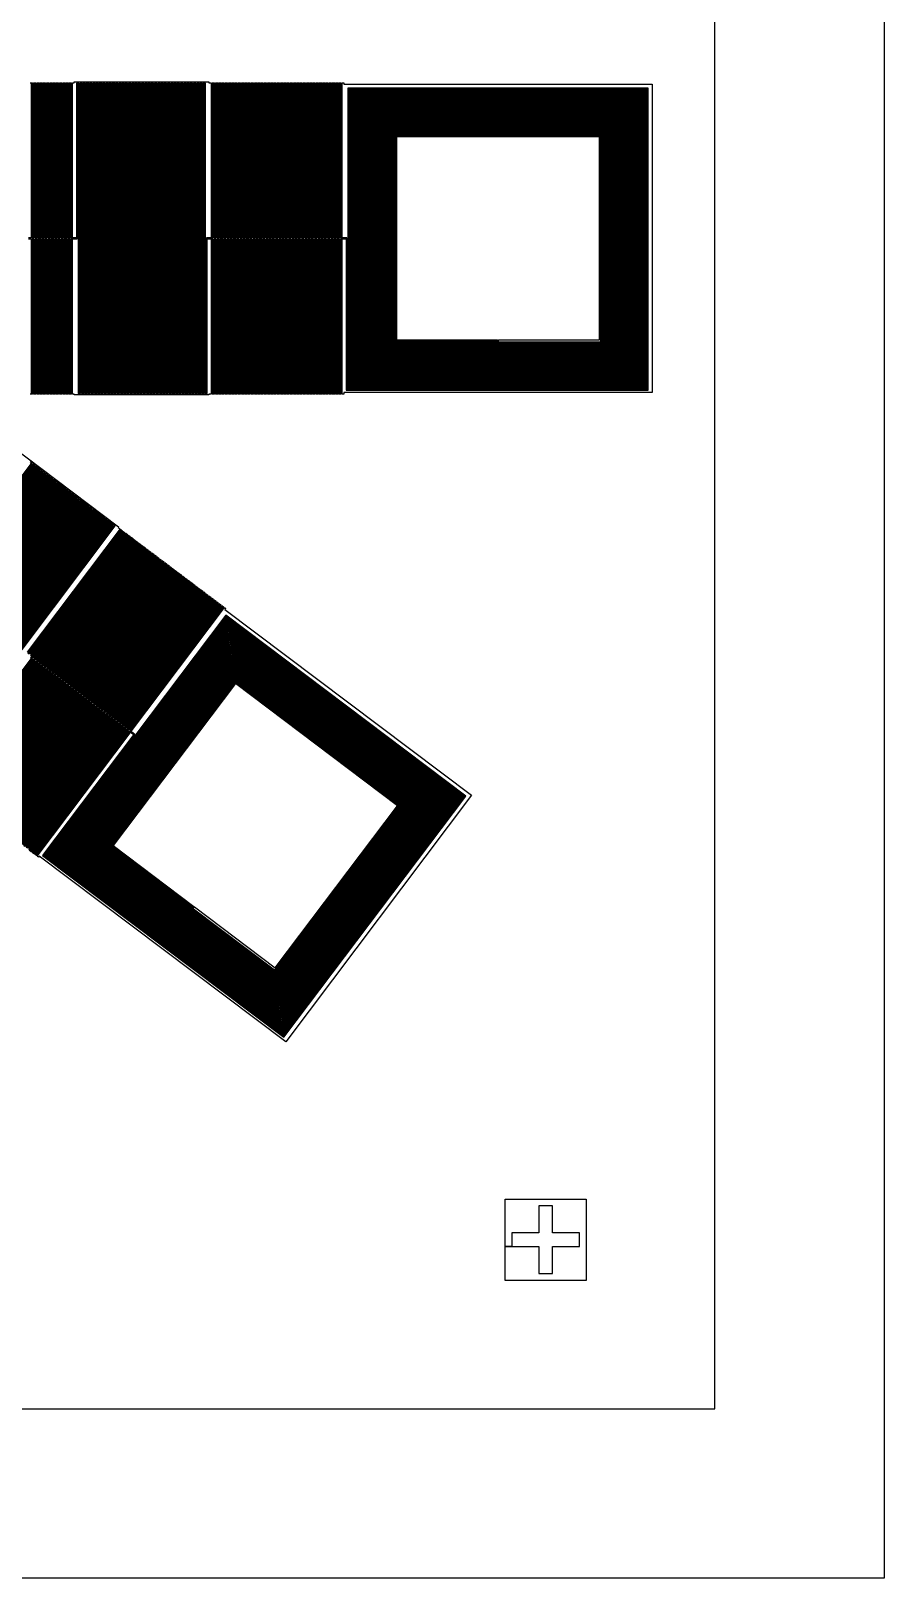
# Model space of a CAD drawing. Extents: x -2500 to 2500, y -2500 to 2500.
# Drawn here: x 1240 to 2500, y -2500 to -213 of the extents above; entities that cross this region are included whole.
import ezdxf

# ---------------------------------------------------------------- set-up
doc = ezdxf.new("R2010")
doc.units = 0
doc.layers.add('L0D0', color=1, linetype='CONTINUOUS')

msp = doc.modelspace()

# ---------------------------------------------------------------- linework, layer by layer
at = {"layer": 'L0D0'}
for points in [[(-2500, -2500), (-2500, -2250), (-2250, -2250), (2250, -2250), (2250, 2250), (-2250, 2250), (-2250, -2250), (-2500, -2250), (-2500, 2500), (2500, 2500), (2500, -2500)], [(1940, -2060), (1940, -2010), (1950, -2010), (1990, -2010), (1990, -2050), (2010, -2050), (2010, -2010), (2050, -2010), (2050, -1990), (2010, -1990), (2010, -1950), (1990, -1950), (1990, -1990), (1950, -1990), (1950, -2010), (1940, -2010), (1940, -1940), (2060, -1940), (2060, -2060)]]:
    msp.add_lwpolyline(points, close=True, dxfattribs=at)
for points in [[(1236, -520.6), (1239.6, -520.6), (1239.6, -748.8), (1240.8, -748.8), (1240.8, -520.6), (1244.4, -520.6), (1244.4, -748.8), (1245.6, -748.8), (1245.6, -520.6), (1249.2, -520.6), (1249.2, -748.8), (1250.4, -748.8), (1250.4, -520.6), (1254, -520.6), (1254, -748.8), (1255.2, -748.8), (1255.2, -520.6), (1258.8, -520.6), (1258.8, -748.8), (1260, -748.8), (1260, -520.6), (1263.6, -520.6), (1263.6, -748.8), (1264.8, -748.8), (1264.8, -520.6), (1268.4, -520.6), (1268.4, -748.8), (1269.6, -748.8), (1269.6, -520.6), (1273.2, -520.6), (1273.2, -748.8), (1274.4, -748.8), (1274.4, -520.6), (1278, -520.6), (1278, -748.8), (1279.2, -748.8), (1279.2, -520.6), (1282.8, -520.6), (1282.8, -748.8), (1284, -748.8), (1284, -520.6), (1287.6, -520.6), (1287.6, -748.8), (1288.8, -748.8), (1288.8, -520.6), (1292.4, -520.6), (1292.4, -748.8), (1293.6, -748.8), (1293.6, -520.6), (1297.2, -520.6), (1297.2, -748.8), (1298.4, -748.8), (1298.4, -520.6), (1308, -520.6), (1308, -291.8), (1309.2, -291.8), (1309.2, -749.4), (1312.8, -749.4), (1312.8, -291.8), (1314, -291.8), (1314, -749.4), (1317.6, -749.4), (1317.6, -291.8), (1318.8, -291.8), (1318.8, -749.4), (1322.4, -749.4), (1322.4, -291.8), (1323.6, -291.8), (1323.6, -749.4), (1327.2, -749.4), (1327.2, -291.8), (1328.4, -291.8), (1328.4, -749.4), (1332, -749.4), (1332, -291.8), (1333.2, -291.8), (1333.2, -749.4), (1336.8, -749.4), (1336.8, -291.8), (1338, -291.8), (1338, -749.4), (1341.6, -749.4), (1341.6, -291.8), (1342.8, -291.8), (1342.8, -749.4), (1346.4, -749.4), (1346.4, -291.8), (1347.6, -291.8), (1347.6, -749.4), (1351.2, -749.4), (1351.2, -291.8), (1352.4, -291.8), (1352.4, -749.4), (1356, -749.4), (1356, -291.8), (1357.2, -291.8), (1357.2, -749.4), (1360.8, -749.4), (1360.8, -291.8), (1362, -291.8), (1362, -749.4), (1365.6, -749.4), (1365.6, -291.8), (1366.8, -291.8), (1366.8, -749.4), (1370.4, -749.4), (1370.4, -291.8), (1371.6, -291.8), (1371.6, -749.4), (1375.2, -749.4), (1375.2, -291.8), (1376.4, -291.8), (1376.4, -749.4), (1380, -749.4), (1380, -291.8), (1381.2, -291.8), (1381.2, -749.4), (1384.8, -749.4), (1384.8, -291.8), (1386, -291.8), (1386, -749.4), (1389.6, -749.4), (1389.6, -291.8), (1390.8, -291.8), (1390.8, -749.4), (1394.4, -749.4), (1394.4, -291.8), (1395.6, -291.8), (1395.6, -749.4), (1399.2, -749.4), (1399.2, -291.8), (1400.4, -291.8), (1400.4, -749.4), (1404, -749.4), (1404, -291.8), (1405.2, -291.8), (1405.2, -749.4), (1408.8, -749.4), (1408.8, -291.8), (1410, -291.8), (1410, -749.4), (1413.6, -749.4), (1413.6, -291.8), (1414.8, -291.8), (1414.8, -749.4), (1418.4, -749.4), (1418.4, -291.8), (1419.6, -291.8), (1419.6, -749.4), (1423.2, -749.4), (1423.2, -291.8), (1424.4, -291.8), (1424.4, -749.4), (1428, -749.4), (1428, -291.8), (1429.2, -291.8), (1429.2, -749.4), (1432.8, -749.4), (1432.8, -291.8), (1434, -291.8), (1434, -749.4), (1437.6, -749.4), (1437.6, -291.8), (1438.8, -291.8), (1438.8, -749.4), (1442.4, -749.4), (1442.4, -291.8), (1443.6, -291.8), (1443.6, -749.4), (1447.2, -749.4), (1447.2, -291.8), (1448.4, -291.8), (1448.4, -749.4), (1452, -749.4), (1452, -291.8), (1453.2, -291.8), (1453.2, -749.4), (1456.8, -749.4), (1456.8, -291.8), (1458, -291.8), (1458, -749.4), (1461.6, -749.4), (1461.6, -291.8), (1462.8, -291.8), (1462.8, -749.4), (1466.4, -749.4), (1466.4, -291.8), (1467.6, -291.8), (1467.6, -749.4), (1471.2, -749.4), (1471.2, -291.8), (1472.4, -291.8), (1472.4, -749.4), (1476, -749.4), (1476, -291.8), (1477.2, -291.8), (1477.2, -749.4), (1480.8, -749.4), (1480.8, -291.8), (1482, -291.8), (1482, -749.4), (1485.6, -749.4), (1485.6, -291.8), (1486.8, -291.8), (1486.8, -749.4), (1490.4, -749.4), (1490.4, -291.8), (1491.6, -291.8), (1491.6, -749.4), (1495.2, -749.4), (1495.2, -291.8), (1496.4, -291.8), (1496.4, -749.4), (1500, -749.4), (1500, -520.6), (1508.4, -520.6), (1508.4, -748.8), (1509.6, -748.8), (1509.6, -520.6), (1513.2, -520.6), (1513.2, -748.8), (1514.4, -748.8), (1514.4, -520.6), (1518, -520.6), (1518, -748.8), (1519.2, -748.8), (1519.2, -520.6), (1522.8, -520.6), (1522.8, -748.8), (1524, -748.8), (1524, -520.6), (1527.6, -520.6), (1527.6, -748.8), (1528.8, -748.8), (1528.8, -520.6), (1532.4, -520.6), (1532.4, -748.8), (1533.6, -748.8), (1533.6, -520.6), (1537.2, -520.6), (1537.2, -748.8), (1538.4, -748.8), (1538.4, -520.6), (1542, -520.6), (1542, -748.8), (1543.2, -748.8), (1543.2, -520.6), (1546.8, -520.6), (1546.8, -748.8), (1548, -748.8), (1548, -520.6), (1551.6, -520.6), (1551.6, -748.8), (1552.8, -748.8), (1552.8, -520.6), (1556.4, -520.6), (1556.4, -748.8), (1557.6, -748.8), (1557.6, -520.6), (1561.2, -520.6), (1561.2, -748.8), (1562.4, -748.8), (1562.4, -520.6), (1566, -520.6), (1566, -748.8), (1567.2, -748.8), (1567.2, -520.6), (1570.8, -520.6), (1570.8, -748.8), (1572, -748.8), (1572, -520.6), (1575.6, -520.6), (1575.6, -748.8), (1576.8, -748.8), (1576.8, -520.6), (1580.4, -520.6), (1580.4, -748.8), (1581.6, -748.8), (1581.6, -520.6), (1585.2, -520.6), (1585.2, -748.8), (1586.4, -748.8), (1586.4, -520.6), (1590, -520.6), (1590, -748.8), (1591.2, -748.8), (1591.2, -520.6), (1594.8, -520.6), (1594.8, -748.8), (1596, -748.8), (1596, -520.6), (1599.6, -520.6), (1599.6, -748.8), (1600.8, -748.8), (1600.8, -520.6), (1604.4, -520.6), (1604.4, -748.8), (1605.6, -748.8), (1605.6, -520.6), (1609.2, -520.6), (1609.2, -748.8), (1610.4, -748.8), (1610.4, -520.6), (1614, -520.6), (1614, -748.8), (1615.2, -748.8), (1615.2, -520.6), (1618.8, -520.6), (1618.8, -748.8), (1620, -748.8), (1620, -520.6), (1623.6, -520.6), (1623.6, -748.8), (1624.8, -748.8), (1624.8, -520.6), (1628.4, -520.6), (1628.4, -748.8), (1629.6, -748.8), (1629.6, -520.6), (1633.2, -520.6), (1633.2, -748.8), (1634.4, -748.8), (1634.4, -520.6), (1638, -520.6), (1638, -748.8), (1639.2, -748.8), (1639.2, -520.6), (1642.8, -520.6), (1642.8, -748.8), (1644, -748.8), (1644, -520.6), (1647.6, -520.6), (1647.6, -748.8), (1648.8, -748.8), (1648.8, -520.6), (1652.4, -520.6), (1652.4, -748.8), (1653.6, -748.8), (1653.6, -520.6), (1657.2, -520.6), (1657.2, -748.8), (1658.4, -748.8), (1658.4, -520.6), (1662, -520.6), (1662, -748.8), (1663.2, -748.8), (1663.2, -520.6), (1666.8, -520.6), (1666.8, -748.8), (1668, -748.8), (1668, -520.6), (1671.6, -520.6), (1671.6, -748.8), (1672.8, -748.8), (1672.8, -520.6), (1676.4, -520.6), (1676.4, -748.8), (1677.6, -748.8), (1677.6, -520.6), (1681.2, -520.6), (1681.2, -748.8), (1682.4, -748.8), (1682.4, -520.6), (1686, -520.6), (1686, -748.8), (1687.2, -748.8), (1687.2, -520.6), (1690.8, -520.6), (1690.8, -748.8), (1692, -748.8), (1692, -520.6), (1695.6, -520.6), (1695.6, -748.8), (1696.8, -748.8), (1696.8, -520.6), (1705.2, -520.6), (1705.2, -744.4), (2151.6, -744.4), (2151.6, -298), (1707.6, -298), (1707.6, -742), (2149.2, -742), (2149.2, -300.4), (1710, -300.4), (1710, -739.6), (2146.8, -739.6), (2146.8, -302.8), (1712.4, -302.8), (1712.4, -737.2), (2144.4, -737.2), (2144.4, -305.2), (1714.8, -305.2), (1714.8, -734.8), (2142, -734.8), (2142, -307.6), (1717.2, -307.6), (1717.2, -732.4), (2139.6, -732.4), (2139.6, -310), (1719.6, -310), (1719.6, -730), (2137.2, -730), (2137.2, -312.4), (1722, -312.4), (1722, -727.6), (2134.8, -727.6), (2134.8, -314.8), (1724.4, -314.8), (1724.4, -725.2), (2132.4, -725.2), (2132.4, -317.2), (1726.8, -317.2), (1726.8, -722.8), (2130, -722.8), (2130, -319.6), (1729.2, -319.6), (1729.2, -720.4), (2127.6, -720.4), (2127.6, -322), (1731.6, -322), (1731.6, -718), (2125.2, -718), (2125.2, -324.4), (1734, -324.4), (1734, -715.6), (2122.8, -715.6), (2122.8, -326.8), (1736.4, -326.8), (1736.4, -713.2), (2120.4, -713.2), (2120.4, -329.2), (1738.8, -329.2), (1738.8, -710.8), (2118, -710.8), (2118, -331.6), (1741.2, -331.6), (1741.2, -708.4), (2115.6, -708.4), (2115.6, -334), (1743.6, -334), (1743.6, -706), (2113.2, -706), (2113.2, -336.4), (1746, -336.4), (1746, -703.6), (2110.8, -703.6), (2110.8, -338.8), (1748.4, -338.8), (1748.4, -701.2), (2108.4, -701.2), (2108.4, -341.2), (1750.8, -341.2), (1750.8, -698.8), (2106, -698.8), (2106, -343.6), (1753.2, -343.6), (1753.2, -696.4), (2103.6, -696.4), (2103.6, -346), (1755.6, -346), (1755.6, -694), (2101.2, -694), (2101.2, -348.4), (1758, -348.4), (1758, -691.6), (2098.8, -691.6), (2098.8, -350.8), (1760.4, -350.8), (1760.4, -689.2), (2096.4, -689.2), (2096.4, -353.2), (1762.8, -353.2), (1762.8, -686.8), (2094, -686.8), (2094, -355.6), (1765.2, -355.6), (1765.2, -684.4), (2091.6, -684.4), (2091.6, -358), (1767.6, -358), (1767.6, -682), (2089.2, -682), (2089.2, -360.4), (1770, -360.4), (1770, -679.6), (2086.8, -679.6), (2086.8, -362.8), (1772.4, -362.8), (1772.4, -677.2), (2084.4, -677.2), (2084.4, -365.2), (1774.8, -365.2), (1774.8, -674.8), (2082, -674.8), (2082, -367.6), (1777.2, -367.6), (1777.2, -672.4), (1930.2, -672.4), (1930.2, -670), (2079.6, -670), (2079.6, -370), (1779.6, -370), (1779.6, -670), (1929, -670), (1929, -671.2), (1778.4, -671.2), (1778.4, -368.8), (2080.8, -368.8), (2080.8, -673.6), (1776, -673.6), (1776, -366.4), (2083.2, -366.4), (2083.2, -676), (1773.6, -676), (1773.6, -364), (2085.6, -364), (2085.6, -678.4), (1771.2, -678.4), (1771.2, -361.6), (2088, -361.6), (2088, -680.8), (1768.8, -680.8), (1768.8, -359.2), (2090.4, -359.2), (2090.4, -683.2), (1766.4, -683.2), (1766.4, -356.8), (2092.8, -356.8), (2092.8, -685.6), (1764, -685.6), (1764, -354.4), (2095.2, -354.4), (2095.2, -688), (1761.6, -688), (1761.6, -352), (2097.6, -352), (2097.6, -690.4), (1759.2, -690.4), (1759.2, -349.6), (2100, -349.6), (2100, -692.8), (1756.8, -692.8), (1756.8, -347.2), (2102.4, -347.2), (2102.4, -695.2), (1754.4, -695.2), (1754.4, -344.8), (2104.8, -344.8), (2104.8, -697.6), (1752, -697.6), (1752, -342.4), (2107.2, -342.4), (2107.2, -700), (1749.6, -700), (1749.6, -340), (2109.6, -340), (2109.6, -702.4), (1747.2, -702.4), (1747.2, -337.6), (2112, -337.6), (2112, -704.8), (1744.8, -704.8), (1744.8, -335.2), (2114.4, -335.2), (2114.4, -707.2), (1742.4, -707.2), (1742.4, -332.8), (2116.8, -332.8), (2116.8, -709.6), (1740, -709.6), (1740, -330.4), (2119.2, -330.4), (2119.2, -712), (1737.6, -712), (1737.6, -328), (2121.6, -328), (2121.6, -714.4), (1735.2, -714.4), (1735.2, -325.6), (2124, -325.6), (2124, -716.8), (1732.8, -716.8), (1732.8, -323.2), (2126.4, -323.2), (2126.4, -719.2), (1730.4, -719.2), (1730.4, -320.8), (2128.8, -320.8), (2128.8, -721.6), (1728, -721.6), (1728, -318.4), (2131.2, -318.4), (2131.2, -724), (1725.6, -724), (1725.6, -316), (2133.6, -316), (2133.6, -726.4), (1723.2, -726.4), (1723.2, -313.6), (2136, -313.6), (2136, -728.8), (1720.8, -728.8), (1720.8, -311.2), (2138.4, -311.2), (2138.4, -731.2), (1718.4, -731.2), (1718.4, -308.8), (2140.8, -308.8), (2140.8, -733.6), (1716, -733.6), (1716, -306.4), (2143.2, -306.4), (2143.2, -736), (1713.6, -736), (1713.6, -304), (2145.6, -304), (2145.6, -738.4), (1711.2, -738.4), (1711.2, -301.6), (2148, -301.6), (2148, -740.8), (1708.8, -740.8), (1708.8, -299.2), (2150.4, -299.2), (2150.4, -743.2), (1706.4, -743.2), (1706.4, -519.4), (1696.8, -519.4), (1696.8, -291.2), (1695.6, -291.2), (1695.6, -519.4), (1692, -519.4), (1692, -291.2), (1690.8, -291.2), (1690.8, -519.4), (1687.2, -519.4), (1687.2, -291.2), (1686, -291.2), (1686, -519.4), (1682.4, -519.4), (1682.4, -291.2), (1681.2, -291.2), (1681.2, -519.4), (1677.6, -519.4), (1677.6, -291.2), (1676.4, -291.2), (1676.4, -519.4), (1672.8, -519.4), (1672.8, -291.2), (1671.6, -291.2), (1671.6, -519.4), (1668, -519.4), (1668, -291.2), (1666.8, -291.2), (1666.8, -519.4), (1663.2, -519.4), (1663.2, -291.2), (1662, -291.2), (1662, -519.4), (1658.4, -519.4), (1658.4, -291.2), (1657.2, -291.2), (1657.2, -519.4), (1653.6, -519.4), (1653.6, -291.2), (1652.4, -291.2), (1652.4, -519.4), (1648.8, -519.4), (1648.8, -291.2), (1647.6, -291.2), (1647.6, -519.4), (1644, -519.4), (1644, -291.2), (1642.8, -291.2), (1642.8, -519.4), (1639.2, -519.4), (1639.2, -291.2), (1638, -291.2), (1638, -519.4), (1634.4, -519.4), (1634.4, -291.2), (1633.2, -291.2), (1633.2, -519.4), (1629.6, -519.4), (1629.6, -291.2), (1628.4, -291.2), (1628.4, -519.4), (1624.8, -519.4), (1624.8, -291.2), (1623.6, -291.2), (1623.6, -519.4), (1620, -519.4), (1620, -291.2), (1618.8, -291.2), (1618.8, -519.4), (1615.2, -519.4), (1615.2, -291.2), (1614, -291.2), (1614, -519.4), (1610.4, -519.4), (1610.4, -291.2), (1609.2, -291.2), (1609.2, -519.4), (1605.6, -519.4), (1605.6, -291.2), (1604.4, -291.2), (1604.4, -519.4), (1600.8, -519.4), (1600.8, -291.2), (1599.6, -291.2), (1599.6, -519.4), (1596, -519.4), (1596, -291.2), (1594.8, -291.2), (1594.8, -519.4), (1591.2, -519.4), (1591.2, -291.2), (1590, -291.2), (1590, -519.4), (1586.4, -519.4), (1586.4, -291.2), (1585.2, -291.2), (1585.2, -519.4), (1581.6, -519.4), (1581.6, -291.2), (1580.4, -291.2), (1580.4, -519.4), (1576.8, -519.4), (1576.8, -291.2), (1575.6, -291.2), (1575.6, -519.4), (1572, -519.4), (1572, -291.2), (1570.8, -291.2), (1570.8, -519.4), (1567.2, -519.4), (1567.2, -291.2), (1566, -291.2), (1566, -519.4), (1562.4, -519.4), (1562.4, -291.2), (1561.2, -291.2), (1561.2, -519.4), (1557.6, -519.4), (1557.6, -291.2), (1556.4, -291.2), (1556.4, -519.4), (1552.8, -519.4), (1552.8, -291.2), (1551.6, -291.2), (1551.6, -519.4), (1548, -519.4), (1548, -291.2), (1546.8, -291.2), (1546.8, -519.4), (1543.2, -519.4), (1543.2, -291.2), (1542, -291.2), (1542, -519.4), (1538.4, -519.4), (1538.4, -291.2), (1537.2, -291.2), (1537.2, -519.4), (1533.6, -519.4), (1533.6, -291.2), (1532.4, -291.2), (1532.4, -519.4), (1528.8, -519.4), (1528.8, -291.2), (1527.6, -291.2), (1527.6, -519.4), (1524, -519.4), (1524, -291.2), (1522.8, -291.2), (1522.8, -519.4), (1519.2, -519.4), (1519.2, -291.2), (1518, -291.2), (1518, -519.4), (1514.4, -519.4), (1514.4, -291.2), (1513.2, -291.2), (1513.2, -519.4), (1509.6, -519.4), (1509.6, -291.2), (1508.4, -291.2), (1508.4, -519.4), (1498.8, -519.4), (1498.8, -748.2), (1497.6, -748.2), (1497.6, -290.6), (1494, -290.6), (1494, -748.2), (1492.8, -748.2), (1492.8, -290.6), (1489.2, -290.6), (1489.2, -748.2), (1488, -748.2), (1488, -290.6), (1484.4, -290.6), (1484.4, -748.2), (1483.2, -748.2), (1483.2, -290.6), (1479.6, -290.6), (1479.6, -748.2), (1478.4, -748.2), (1478.4, -290.6), (1474.8, -290.6), (1474.8, -748.2), (1473.6, -748.2), (1473.6, -290.6), (1470, -290.6), (1470, -748.2), (1468.8, -748.2), (1468.8, -290.6), (1465.2, -290.6), (1465.2, -748.2), (1464, -748.2), (1464, -290.6), (1460.4, -290.6), (1460.4, -748.2), (1459.2, -748.2), (1459.2, -290.6), (1455.6, -290.6), (1455.6, -748.2), (1454.4, -748.2), (1454.4, -290.6), (1450.8, -290.6), (1450.8, -748.2), (1449.6, -748.2), (1449.6, -290.6), (1446, -290.6), (1446, -748.2), (1444.8, -748.2), (1444.8, -290.6), (1441.2, -290.6), (1441.2, -748.2), (1440, -748.2), (1440, -290.6), (1436.4, -290.6), (1436.4, -748.2), (1435.2, -748.2), (1435.2, -290.6), (1431.6, -290.6), (1431.6, -748.2), (1430.4, -748.2), (1430.4, -290.6), (1426.8, -290.6), (1426.8, -748.2), (1425.6, -748.2), (1425.6, -290.6), (1422, -290.6), (1422, -748.2), (1420.8, -748.2), (1420.8, -290.6), (1417.2, -290.6), (1417.2, -748.2), (1416, -748.2), (1416, -290.6), (1412.4, -290.6), (1412.4, -748.2), (1411.2, -748.2), (1411.2, -290.6), (1407.6, -290.6), (1407.6, -748.2), (1406.4, -748.2), (1406.4, -290.6), (1402.8, -290.6), (1402.8, -748.2), (1401.6, -748.2), (1401.6, -290.6), (1398, -290.6), (1398, -748.2), (1396.8, -748.2), (1396.8, -290.6), (1393.2, -290.6), (1393.2, -748.2), (1392, -748.2), (1392, -290.6), (1388.4, -290.6), (1388.4, -748.2), (1387.2, -748.2), (1387.2, -290.6), (1383.6, -290.6), (1383.6, -748.2), (1382.4, -748.2), (1382.4, -290.6), (1378.8, -290.6), (1378.8, -748.2), (1377.6, -748.2), (1377.6, -290.6), (1374, -290.6), (1374, -748.2), (1372.8, -748.2), (1372.8, -290.6), (1369.2, -290.6), (1369.2, -748.2), (1368, -748.2), (1368, -290.6), (1364.4, -290.6), (1364.4, -748.2), (1363.2, -748.2), (1363.2, -290.6), (1359.6, -290.6), (1359.6, -748.2), (1358.4, -748.2), (1358.4, -290.6), (1354.8, -290.6), (1354.8, -748.2), (1353.6, -748.2), (1353.6, -290.6), (1350, -290.6), (1350, -748.2), (1348.8, -748.2), (1348.8, -290.6), (1345.2, -290.6), (1345.2, -748.2), (1344, -748.2), (1344, -290.6), (1340.4, -290.6), (1340.4, -748.2), (1339.2, -748.2), (1339.2, -290.6), (1335.6, -290.6), (1335.6, -748.2), (1334.4, -748.2), (1334.4, -290.6), (1330.8, -290.6), (1330.8, -748.2), (1329.6, -748.2), (1329.6, -290.6), (1326, -290.6), (1326, -748.2), (1324.8, -748.2), (1324.8, -290.6), (1321.2, -290.6), (1321.2, -748.2), (1320, -748.2), (1320, -290.6), (1316.4, -290.6), (1316.4, -748.2), (1315.2, -748.2), (1315.2, -290.6), (1311.6, -290.6), (1311.6, -748.2), (1310.4, -748.2), (1310.4, -290.6), (1306.8, -290.6), (1306.8, -519.4), (1298.4, -519.4), (1298.4, -291.2), (1297.2, -291.2), (1297.2, -519.4), (1293.6, -519.4), (1293.6, -291.2), (1292.4, -291.2), (1292.4, -519.4), (1288.8, -519.4), (1288.8, -291.2), (1287.6, -291.2), (1287.6, -519.4), (1284, -519.4), (1284, -291.2), (1282.8, -291.2), (1282.8, -519.4), (1279.2, -519.4), (1279.2, -291.2), (1278, -291.2), (1278, -519.4), (1274.4, -519.4), (1274.4, -291.2), (1273.2, -291.2), (1273.2, -519.4), (1269.6, -519.4), (1269.6, -291.2), (1268.4, -291.2), (1268.4, -519.4), (1264.8, -519.4), (1264.8, -291.2), (1263.6, -291.2), (1263.6, -519.4), (1260, -519.4), (1260, -291.2), (1258.8, -291.2), (1258.8, -519.4), (1255.2, -519.4), (1255.2, -291.2), (1254, -291.2), (1254, -519.4), (1250.4, -519.4), (1250.4, -291.2), (1249.2, -291.2), (1249.2, -519.4), (1245.6, -519.4), (1245.6, -291.2), (1244.4, -291.2), (1244.4, -519.4), (1240.8, -519.4), (1240.8, -291.2), (1239.6, -291.2), (1239.6, -519.4), (1236, -519.4)], [(1238.4, -290), (1242, -290), (1242, -518.2), (1243.2, -518.2), (1243.2, -290), (1246.8, -290), (1246.8, -518.2), (1248, -518.2), (1248, -290), (1251.6, -290), (1251.6, -518.2), (1252.8, -518.2), (1252.8, -290), (1256.4, -290), (1256.4, -518.2), (1257.6, -518.2), (1257.6, -290), (1261.2, -290), (1261.2, -518.2), (1262.4, -518.2), (1262.4, -290), (1266, -290), (1266, -518.2), (1267.2, -518.2), (1267.2, -290), (1270.8, -290), (1270.8, -518.2), (1272, -518.2), (1272, -290), (1275.6, -290), (1275.6, -518.2), (1276.8, -518.2), (1276.8, -290), (1280.4, -290), (1280.4, -518.2), (1281.6, -518.2), (1281.6, -290), (1285.2, -290), (1285.2, -518.2), (1286.4, -518.2), (1286.4, -290), (1290, -290), (1290, -518.2), (1291.2, -518.2), (1291.2, -290), (1294.8, -290), (1294.8, -518.2), (1296, -518.2), (1296, -290), (1299.6, -290), (1299.6, -518.2), (1300.8, -518.2), (1300.8, -290), (1303.2, -290), (1303.2, -288.8), (1502.4, -288.8), (1502.4, -290), (1506, -290), (1506, -518.2), (1507.2, -518.2), (1507.2, -290), (1510.8, -290), (1510.8, -518.2), (1512, -518.2), (1512, -290), (1515.6, -290), (1515.6, -518.2), (1516.8, -518.2), (1516.8, -290), (1520.4, -290), (1520.4, -518.2), (1521.6, -518.2), (1521.6, -290), (1525.2, -290), (1525.2, -518.2), (1526.4, -518.2), (1526.4, -290), (1530, -290), (1530, -518.2), (1531.2, -518.2), (1531.2, -290), (1534.8, -290), (1534.8, -518.2), (1536, -518.2), (1536, -290), (1539.6, -290), (1539.6, -518.2), (1540.8, -518.2), (1540.8, -290), (1544.4, -290), (1544.4, -518.2), (1545.6, -518.2), (1545.6, -290), (1549.2, -290), (1549.2, -518.2), (1550.4, -518.2), (1550.4, -290), (1554, -290), (1554, -518.2), (1555.2, -518.2), (1555.2, -290), (1558.8, -290), (1558.8, -518.2), (1560, -518.2), (1560, -290), (1563.6, -290), (1563.6, -518.2), (1564.8, -518.2), (1564.8, -290), (1568.4, -290), (1568.4, -518.2), (1569.6, -518.2), (1569.6, -290), (1573.2, -290), (1573.2, -518.2), (1574.4, -518.2), (1574.4, -290), (1578, -290), (1578, -518.2), (1579.2, -518.2), (1579.2, -290), (1582.8, -290), (1582.8, -518.2), (1584, -518.2), (1584, -290), (1587.6, -290), (1587.6, -518.2), (1588.8, -518.2), (1588.8, -290), (1592.4, -290), (1592.4, -518.2), (1593.6, -518.2), (1593.6, -290), (1597.2, -290), (1597.2, -518.2), (1598.4, -518.2), (1598.4, -290), (1602, -290), (1602, -518.2), (1603.2, -518.2), (1603.2, -290), (1606.8, -290), (1606.8, -518.2), (1608, -518.2), (1608, -290), (1611.6, -290), (1611.6, -518.2), (1612.8, -518.2), (1612.8, -290), (1616.4, -290), (1616.4, -518.2), (1617.6, -518.2), (1617.6, -290), (1621.2, -290), (1621.2, -518.2), (1622.4, -518.2), (1622.4, -290), (1626, -290), (1626, -518.2), (1627.2, -518.2), (1627.2, -290), (1630.8, -290), (1630.8, -518.2), (1632, -518.2), (1632, -290), (1635.6, -290), (1635.6, -518.2), (1636.8, -518.2), (1636.8, -290), (1640.4, -290), (1640.4, -518.2), (1641.6, -518.2), (1641.6, -290), (1645.2, -290), (1645.2, -518.2), (1646.4, -518.2), (1646.4, -290), (1650, -290), (1650, -518.2), (1651.2, -518.2), (1651.2, -290), (1654.8, -290), (1654.8, -518.2), (1656, -518.2), (1656, -290), (1659.6, -290), (1659.6, -518.2), (1660.8, -518.2), (1660.8, -290), (1664.4, -290), (1664.4, -518.2), (1665.6, -518.2), (1665.6, -290), (1669.2, -290), (1669.2, -518.2), (1670.4, -518.2), (1670.4, -290), (1674, -290), (1674, -518.2), (1675.2, -518.2), (1675.2, -290), (1678.8, -290), (1678.8, -518.2), (1680, -518.2), (1680, -290), (1683.6, -290), (1683.6, -518.2), (1684.8, -518.2), (1684.8, -290), (1688.4, -290), (1688.4, -518.2), (1689.6, -518.2), (1689.6, -290), (1693.2, -290), (1693.2, -518.2), (1694.4, -518.2), (1694.4, -290), (1698, -290), (1698, -518.2), (1699.2, -518.2), (1699.2, -290), (1701.6, -290), (1701.6, -292), (2157.6, -292), (2157.6, -748), (1701.6, -748), (1701.6, -750), (1699.2, -750), (1699.2, -521.8), (1698, -521.8), (1698, -750), (1694.4, -750), (1694.4, -521.8), (1693.2, -521.8), (1693.2, -750), (1689.6, -750), (1689.6, -521.8), (1688.4, -521.8), (1688.4, -750), (1684.8, -750), (1684.8, -521.8), (1683.6, -521.8), (1683.6, -750), (1680, -750), (1680, -521.8), (1678.8, -521.8), (1678.8, -750), (1675.2, -750), (1675.2, -521.8), (1674, -521.8), (1674, -750), (1670.4, -750), (1670.4, -521.8), (1669.2, -521.8), (1669.2, -750), (1665.6, -750), (1665.6, -521.8), (1664.4, -521.8), (1664.4, -750), (1660.8, -750), (1660.8, -521.8), (1659.6, -521.8), (1659.6, -750), (1656, -750), (1656, -521.8), (1654.8, -521.8), (1654.8, -750), (1651.2, -750), (1651.2, -521.8), (1650, -521.8), (1650, -750), (1646.4, -750), (1646.4, -521.8), (1645.2, -521.8), (1645.2, -750), (1641.6, -750), (1641.6, -521.8), (1640.4, -521.8), (1640.4, -750), (1636.8, -750), (1636.8, -521.8), (1635.6, -521.8), (1635.6, -750), (1632, -750), (1632, -521.8), (1630.8, -521.8), (1630.8, -750), (1627.2, -750), (1627.2, -521.8), (1626, -521.8), (1626, -750), (1622.4, -750), (1622.4, -521.8), (1621.2, -521.8), (1621.2, -750), (1617.6, -750), (1617.6, -521.8), (1616.4, -521.8), (1616.4, -750), (1612.8, -750), (1612.8, -521.8), (1611.6, -521.8), (1611.6, -750), (1608, -750), (1608, -521.8), (1606.8, -521.8), (1606.8, -750), (1603.2, -750), (1603.2, -521.8), (1602, -521.8), (1602, -750), (1598.4, -750), (1598.4, -521.8), (1597.2, -521.8), (1597.2, -750), (1593.6, -750), (1593.6, -521.8), (1592.4, -521.8), (1592.4, -750), (1588.8, -750), (1588.8, -521.8), (1587.6, -521.8), (1587.6, -750), (1584, -750), (1584, -521.8), (1582.8, -521.8), (1582.8, -750), (1579.2, -750), (1579.2, -521.8), (1578, -521.8), (1578, -750), (1574.4, -750), (1574.4, -521.8), (1573.2, -521.8), (1573.2, -750), (1569.6, -750), (1569.6, -521.8), (1568.4, -521.8), (1568.4, -750), (1564.8, -750), (1564.8, -521.8), (1563.6, -521.8), (1563.6, -750), (1560, -750), (1560, -521.8), (1558.8, -521.8), (1558.8, -750), (1555.2, -750), (1555.2, -521.8), (1554, -521.8), (1554, -750), (1550.4, -750), (1550.4, -521.8), (1549.2, -521.8), (1549.2, -750), (1545.6, -750), (1545.6, -521.8), (1544.4, -521.8), (1544.4, -750), (1540.8, -750), (1540.8, -521.8), (1539.6, -521.8), (1539.6, -750), (1536, -750), (1536, -521.8), (1534.8, -521.8), (1534.8, -750), (1531.2, -750), (1531.2, -521.8), (1530, -521.8), (1530, -750), (1526.4, -750), (1526.4, -521.8), (1525.2, -521.8), (1525.2, -750), (1521.6, -750), (1521.6, -521.8), (1520.4, -521.8), (1520.4, -750), (1516.8, -750), (1516.8, -521.8), (1515.6, -521.8), (1515.6, -750), (1512, -750), (1512, -521.8), (1510.8, -521.8), (1510.8, -750), (1507.2, -750), (1507.2, -521.8), (1506, -521.8), (1506, -750), (1502.4, -750), (1502.4, -751.2), (1303.2, -751.2), (1303.2, -750), (1300.8, -750), (1300.8, -521.8), (1299.6, -521.8), (1299.6, -750), (1296, -750), (1296, -521.8), (1294.8, -521.8), (1294.8, -750), (1291.2, -750), (1291.2, -521.8), (1290, -521.8), (1290, -750), (1286.4, -750), (1286.4, -521.8), (1285.2, -521.8), (1285.2, -750), (1281.6, -750), (1281.6, -521.8), (1280.4, -521.8), (1280.4, -750), (1276.8, -750), (1276.8, -521.8), (1275.6, -521.8), (1275.6, -750), (1272, -750), (1272, -521.8), (1270.8, -521.8), (1270.8, -750), (1267.2, -750), (1267.2, -521.8), (1266, -521.8), (1266, -750), (1262.4, -750), (1262.4, -521.8), (1261.2, -521.8), (1261.2, -750), (1257.6, -750), (1257.6, -521.8), (1256.4, -521.8), (1256.4, -750), (1252.8, -750), (1252.8, -521.8), (1251.6, -521.8), (1251.6, -750), (1248, -750), (1248, -521.8), (1246.8, -521.8), (1246.8, -750), (1243.2, -750), (1243.2, -521.8), (1242, -521.8), (1242, -750), (1238.4, -750)], [(1209.893, -826.35), (1368.982, -946.231), (1368.259, -947.189), (1371.134, -949.356), (1233.8, -1131.605)], [(1238.756, -851.855), (1239.714, -852.577), (964.323, -1218.033)], [(966.004, -1217.797), (1241.394, -852.341), (1238.519, -850.175)], [(969.837, -1220.685), (1245.228, -855.23), (1242.353, -853.063), (966.962, -1218.519)], [(967.198, -1220.199), (1242.589, -854.744), (1243.547, -855.466), (968.157, -1220.922)], [(973.671, -1223.574), (1249.061, -858.119), (1246.186, -855.952), (970.796, -1221.408)], [(971.032, -1223.088), (1246.422, -857.633), (1247.381, -858.355), (971.99, -1223.81)], [(977.504, -1226.463), (1252.895, -861.007), (1250.02, -858.841), (974.629, -1224.296)], [(974.865, -1225.977), (1250.256, -860.521), (1251.214, -861.243), (975.824, -1226.699)], [(981.338, -1229.352), (1256.728, -863.896), (1253.853, -861.729), (978.463, -1227.185)], [(978.699, -1228.866), (1254.089, -863.41), (1255.048, -864.132), (979.657, -1229.588)], [(985.171, -1232.24), (1260.562, -866.785), (1257.687, -864.618), (982.296, -1230.074)], [(982.532, -1231.754), (1257.923, -866.299), (1258.881, -867.021), (983.491, -1232.476)], [(989.005, -1235.129), (1264.395, -869.673), (1261.52, -867.507), (986.129, -1232.962)], [(986.366, -1234.643), (1261.756, -869.187), (1262.715, -869.91), (987.324, -1235.365)], [(992.838, -1238.018), (1268.229, -872.562), (1265.353, -870.396), (989.963, -1235.851)], [(990.199, -1237.532), (1265.59, -872.076), (1266.548, -872.798), (991.157, -1238.254)], [(996.671, -1240.906), (1272.062, -875.451), (1269.187, -873.284), (993.796, -1238.74)], [(994.033, -1240.42), (1269.423, -874.965), (1270.381, -875.687), (994.991, -1241.143)], [(1000.505, -1243.795), (1275.895, -878.34), (1273.02, -876.173), (997.63, -1241.629)], [(997.866, -1243.309), (1273.257, -877.854), (1274.215, -878.576), (998.824, -1244.031)], [(1004.338, -1246.684), (1279.729, -881.228), (1276.854, -879.062), (1001.463, -1244.517)], [(1001.699, -1246.198), (1277.09, -880.742), (1278.048, -881.464), (1002.658, -1246.92)], [(1008.172, -1249.573), (1283.562, -884.117), (1280.687, -881.95), (1005.297, -1247.406)], [(1005.533, -1249.087), (1280.923, -883.631), (1281.882, -884.353), (1006.491, -1249.809)], [(1012.005, -1252.461), (1287.396, -887.006), (1284.521, -884.839), (1009.13, -1250.295)], [(1009.366, -1251.975), (1284.757, -886.52), (1285.715, -887.242), (1010.325, -1252.697)], [(1015.839, -1255.35), (1291.229, -889.894), (1288.354, -887.728), (1012.964, -1253.183)], [(1013.2, -1254.864), (1288.59, -889.408), (1289.549, -890.131), (1014.158, -1255.586)], [(1019.672, -1258.239), (1295.063, -892.783), (1292.188, -890.617), (1016.797, -1256.072)], [(1017.033, -1257.753), (1292.424, -892.297), (1293.382, -893.019), (1017.992, -1258.475)], [(1023.506, -1261.127), (1298.896, -895.672), (1296.021, -893.505), (1020.631, -1258.961)], [(1020.867, -1260.641), (1296.257, -895.186), (1297.216, -895.908), (1021.825, -1261.364)], [(1027.339, -1264.016), (1302.73, -898.561), (1299.855, -896.394), (1024.464, -1261.85)], [(1024.7, -1263.53), (1300.091, -898.075), (1301.049, -898.797), (1025.659, -1264.252)], [(1031.173, -1266.905), (1306.563, -901.449), (1303.688, -899.283), (1028.297, -1264.738)], [(1028.534, -1266.419), (1303.924, -900.963), (1304.883, -901.685), (1029.492, -1267.141)], [(1035.006, -1269.794), (1310.397, -904.338), (1307.521, -902.171), (1032.131, -1267.627)], [(1032.367, -1269.308), (1307.758, -903.852), (1308.716, -904.574), (1033.325, -1270.03)], [(1038.839, -1272.682), (1314.23, -907.227), (1311.355, -905.06), (1035.964, -1270.516)], [(1036.201, -1272.196), (1311.591, -906.741), (1312.549, -907.463), (1037.159, -1272.918)], [(1042.673, -1275.571), (1318.063, -910.115), (1315.188, -907.949), (1039.798, -1273.404)], [(1040.034, -1275.085), (1315.425, -909.629), (1316.383, -910.352), (1040.992, -1275.807)], [(1046.506, -1278.46), (1321.897, -913.004), (1319.022, -910.838), (1043.631, -1276.293)], [(1043.867, -1277.974), (1319.258, -912.518), (1320.216, -913.24), (1044.826, -1278.696)], [(1050.34, -1281.348), (1325.73, -915.893), (1322.855, -913.726), (1047.465, -1279.182)], [(1047.701, -1280.862), (1323.091, -915.407), (1324.05, -916.129), (1048.659, -1281.585)], [(1054.173, -1284.237), (1329.564, -918.782), (1326.689, -916.615), (1051.298, -1282.071)], [(1051.534, -1283.751), (1326.925, -918.296), (1327.883, -919.018), (1052.493, -1284.473)], [(1058.007, -1287.126), (1333.397, -921.67), (1330.522, -919.504), (1055.132, -1284.959)], [(1055.368, -1286.64), (1330.758, -921.184), (1331.717, -921.906), (1056.326, -1287.362)], [(1061.84, -1290.015), (1337.231, -924.559), (1334.356, -922.392), (1058.965, -1287.848)], [(1059.201, -1289.529), (1334.592, -924.073), (1335.55, -924.795), (1060.16, -1290.251)], [(1065.674, -1292.903), (1341.064, -927.448), (1338.189, -925.281), (1062.798, -1290.737)], [(1063.035, -1292.417), (1338.425, -926.962), (1339.384, -927.684), (1063.993, -1293.139)], [(1069.507, -1295.792), (1344.898, -930.336), (1342.022, -928.17), (1066.632, -1293.625)], [(1066.868, -1295.306), (1342.259, -929.85), (1343.217, -930.573), (1067.826, -1296.028)], [(1073.34, -1298.681), (1348.731, -933.225), (1345.856, -931.059), (1070.465, -1296.514)], [(1070.702, -1298.195), (1346.092, -932.739), (1347.05, -933.461), (1071.66, -1298.917)], [(1077.174, -1301.569), (1352.564, -936.114), (1349.689, -933.947), (1074.299, -1299.403)], [(1074.535, -1301.083), (1349.926, -935.628), (1350.884, -936.35), (1075.493, -1301.806)], [(1081.007, -1304.458), (1356.398, -939.002), (1353.523, -936.836), (1078.132, -1302.292)], [(1078.368, -1303.972), (1353.759, -938.517), (1354.717, -939.239), (1079.327, -1304.694)], [(1084.841, -1307.347), (1360.231, -941.891), (1357.356, -939.725), (1081.966, -1305.18)], [(1082.202, -1306.861), (1357.592, -941.405), (1358.551, -942.127), (1083.16, -1307.583)], [(1088.674, -1310.236), (1364.065, -944.78), (1361.19, -942.613), (1085.799, -1308.069)], [(1086.035, -1309.75), (1361.426, -944.294), (1362.384, -945.016), (1086.994, -1310.472)], [(1234.759, -1132.327), (1372.093, -950.078), (1374.968, -952.245), (1237.634, -1134.493)], [(1235.953, -1134.73), (1373.287, -952.481), (1372.329, -951.759), (1234.995, -1134.007)], [(1235.901, -1421.93), (1373.235, -1239.682), (1376.11, -1241.848), (1238.776, -1424.097), (1239.734, -1424.819), (1377.069, -1242.57), (1379.944, -1244.737), (1242.61, -1426.985), (1243.568, -1427.708), (1380.902, -1245.459), (1383.777, -1247.625), (1246.443, -1429.874), (1247.401, -1430.596), (1384.736, -1248.348), (1391.444, -1253.403), (1256.758, -1432.138), (1613.269, -1700.788), (1881.919, -1344.277), (1527.325, -1077.071), (1260.119, -1431.665), (1612.796, -1697.427), (1878.558, -1344.749), (1527.797, -1080.432), (1263.48, -1431.193), (1612.324, -1694.066), (1875.197, -1345.222), (1528.27, -1083.793), (1266.841, -1430.72), (1611.852, -1690.704), (1871.836, -1345.694), (1528.742, -1087.154), (1270.202, -1430.248), (1611.379, -1687.343), (1868.475, -1346.166), (1529.214, -1090.515), (1273.563, -1429.776), (1610.907, -1683.982), (1865.114, -1346.639), (1529.687, -1093.876), (1276.924, -1429.303), (1610.435, -1680.621), (1861.753, -1347.111), (1530.159, -1097.237), (1280.285, -1428.831), (1609.962, -1677.26), (1858.391, -1347.583), (1530.631, -1100.599), (1283.647, -1428.359), (1609.49, -1673.899), (1855.03, -1348.056), (1531.104, -1103.96), (1287.008, -1427.886), (1609.017, -1670.538), (1851.669, -1348.528), (1531.576, -1107.321), (1290.369, -1427.414), (1608.545, -1667.177), (1848.308, -1349.001), (1532.049, -1110.682), (1293.73, -1426.941), (1608.073, -1663.816), (1844.947, -1349.473), (1532.521, -1114.043), (1297.091, -1426.469), (1607.6, -1660.455), (1841.586, -1349.945), (1532.993, -1117.404), (1300.452, -1425.997), (1607.128, -1657.094), (1838.225, -1350.418), (1533.466, -1120.765), (1303.813, -1425.524), (1606.656, -1653.733), (1834.864, -1350.89), (1533.938, -1124.126), (1307.174, -1425.052), (1606.183, -1650.372), (1831.503, -1351.362), (1534.41, -1127.487), (1310.535, -1424.58), (1605.711, -1647.01), (1828.142, -1351.835), (1534.883, -1130.848), (1313.896, -1424.107), (1605.239, -1643.649), (1824.781, -1352.307), (1535.355, -1134.209), (1317.257, -1423.635), (1604.766, -1640.288), (1821.42, -1352.779), (1535.827, -1137.57), (1320.618, -1423.163), (1604.294, -1636.927), (1818.058, -1353.252), (1536.3, -1140.932), (1323.98, -1422.69), (1603.821, -1633.566), (1814.697, -1353.724), (1536.772, -1144.293), (1327.341, -1422.218), (1603.349, -1630.205), (1811.336, -1354.197), (1537.245, -1147.654), (1330.702, -1421.745), (1602.877, -1626.844), (1807.975, -1354.669), (1537.717, -1151.015), (1334.063, -1421.273), (1602.404, -1623.483), (1804.614, -1355.141), (1538.189, -1154.376), (1337.424, -1420.801), (1601.932, -1620.122), (1801.253, -1355.614), (1538.662, -1157.737), (1340.785, -1420.328), (1601.46, -1616.761), (1797.892, -1356.086), (1539.134, -1161.098), (1344.146, -1419.856), (1600.987, -1613.4), (1794.531, -1356.558), (1539.606, -1164.459), (1347.507, -1419.384), (1600.515, -1610.039), (1791.17, -1357.031), (1540.079, -1167.82), (1350.868, -1418.911), (1600.042, -1606.677), (1787.809, -1357.503), (1540.551, -1171.181), (1354.229, -1418.439), (1599.57, -1603.316), (1784.448, -1357.976), (1541.024, -1174.542), (1357.59, -1417.966), (1479.782, -1510.044), (1481.226, -1508.127), (1600.542, -1598.039), (1781.087, -1358.448), (1541.496, -1177.903), (1360.951, -1417.494), (1480.268, -1507.405), (1479.545, -1508.364), (1359.271, -1417.73), (1541.26, -1176.223), (1782.767, -1358.212), (1599.334, -1601.636), (1355.91, -1418.203), (1540.787, -1172.862), (1786.128, -1357.739), (1599.806, -1604.997), (1352.549, -1418.675), (1540.315, -1169.501), (1789.489, -1357.267), (1600.279, -1608.358), (1349.188, -1419.147), (1539.843, -1166.14), (1792.85, -1356.795), (1600.751, -1611.719), (1345.827, -1419.62), (1539.37, -1162.779), (1796.211, -1356.322), (1601.223, -1615.08), (1342.465, -1420.092), (1538.898, -1159.417), (1799.573, -1355.85), (1601.696, -1618.441), (1339.104, -1420.564), (1538.426, -1156.056), (1802.934, -1355.378), (1602.168, -1621.802), (1335.743, -1421.037), (1537.953, -1152.695), (1806.295, -1354.905), (1602.64, -1625.163), (1332.382, -1421.509), (1537.481, -1149.334), (1809.656, -1354.433), (1603.113, -1628.524), (1329.021, -1421.982), (1537.008, -1145.973), (1813.017, -1353.96), (1603.585, -1631.886), (1325.66, -1422.454), (1536.536, -1142.612), (1816.378, -1353.488), (1604.058, -1635.247), (1322.299, -1422.926), (1536.064, -1139.251), (1819.739, -1353.016), (1604.53, -1638.608), (1318.938, -1423.399), (1535.591, -1135.89), (1823.1, -1352.543), (1605.002, -1641.969), (1315.577, -1423.871), (1535.119, -1132.529), (1826.461, -1352.071), (1605.475, -1645.33), (1312.216, -1424.343), (1534.647, -1129.168), (1829.822, -1351.599), (1605.947, -1648.691), (1308.855, -1424.816), (1534.174, -1125.807), (1833.183, -1351.126), (1606.419, -1652.052), (1305.494, -1425.288), (1533.702, -1122.446), (1836.544, -1350.654), (1606.892, -1655.413), (1302.132, -1425.761), (1533.229, -1119.084), (1839.906, -1350.181), (1607.364, -1658.774), (1298.771, -1426.233), (1532.757, -1115.723), (1843.267, -1349.709), (1607.837, -1662.135), (1295.41, -1426.705), (1532.285, -1112.362), (1846.628, -1349.237), (1608.309, -1665.496), (1292.049, -1427.178), (1531.812, -1109.001), (1849.989, -1348.764), (1608.781, -1668.857), (1288.688, -1427.65), (1531.34, -1105.64), (1853.35, -1348.292), (1609.254, -1672.219), (1285.327, -1428.122), (1530.868, -1102.279), (1856.711, -1347.82), (1609.726, -1675.58), (1281.966, -1428.595), (1530.395, -1098.918), (1860.072, -1347.347), (1610.198, -1678.941), (1278.605, -1429.067), (1529.923, -1095.557), (1863.433, -1346.875), (1610.671, -1682.302), (1275.244, -1429.539), (1529.451, -1092.196), (1866.794, -1346.403), (1611.143, -1685.663), (1271.883, -1430.012), (1528.978, -1088.835), (1870.155, -1345.93), (1611.615, -1689.024), (1268.522, -1430.484), (1528.506, -1085.474), (1873.516, -1345.458), (1612.088, -1692.385), (1265.161, -1430.957), (1528.033, -1082.113), (1876.877, -1344.985), (1612.56, -1695.746), (1261.8, -1431.429), (1527.561, -1078.752), (1880.238, -1344.513), (1613.033, -1699.107), (1258.438, -1431.901), (1393.125, -1253.167), (1385.458, -1247.389), (1522.792, -1065.141), (1521.834, -1064.418), (1384.499, -1246.667), (1381.624, -1244.501), (1518.958, -1062.252), (1518, -1061.53), (1380.666, -1243.778), (1377.791, -1241.612), (1515.125, -1059.363), (1514.167, -1058.641), (1376.832, -1240.89), (1373.957, -1238.723), (1511.292, -1056.475), (1510.333, -1055.752), (1372.999, -1238.001), (1370.124, -1235.834), (1507.458, -1053.586), (1506.5, -1052.864), (1369.166, -1235.112), (1366.29, -1232.946), (1503.625, -1050.697), (1502.666, -1049.975), (1365.332, -1232.224), (1362.457, -1230.057), (1499.791, -1047.808), (1498.833, -1047.086), (1361.499, -1229.335), (1358.624, -1227.168), (1495.958, -1044.92), (1494.999, -1044.197), (1357.665, -1226.446), (1354.79, -1224.28), (1492.124, -1042.031), (1491.166, -1041.309), (1353.832, -1223.557), (1350.957, -1221.391), (1488.291, -1039.142), (1487.333, -1038.42), (1349.998, -1220.669), (1347.123, -1218.502), (1484.457, -1036.254), (1483.499, -1035.531), (1346.165, -1217.78), (1343.29, -1215.613), (1480.624, -1033.365), (1479.666, -1032.643), (1342.331, -1214.891), (1339.456, -1212.725), (1476.791, -1030.476), (1475.832, -1029.754), (1338.498, -1212.003), (1335.623, -1209.836), (1472.957, -1027.587), (1471.999, -1026.865), (1334.665, -1209.114), (1331.789, -1206.947), (1469.124, -1024.699), (1468.165, -1023.977), (1330.831, -1206.225), (1327.956, -1204.059), (1465.29, -1021.81), (1464.332, -1021.088), (1326.998, -1203.336), (1324.123, -1201.17), (1461.457, -1018.921), (1460.498, -1018.199), (1323.164, -1200.448), (1320.289, -1198.281), (1457.623, -1016.033), (1456.665, -1015.31), (1319.331, -1197.559), (1316.456, -1195.392), (1453.79, -1013.144), (1452.831, -1012.422), (1315.497, -1194.67), (1312.622, -1192.504), (1449.956, -1010.255), (1448.998, -1009.533), (1311.664, -1191.782), (1308.789, -1189.615), (1446.123, -1007.366), (1445.165, -1006.644), (1307.83, -1188.893), (1304.955, -1186.726), (1442.289, -1004.478), (1441.331, -1003.756), (1303.997, -1186.004), (1301.122, -1183.838), (1438.456, -1001.589), (1437.498, -1000.867), (1300.163, -1183.115), (1297.288, -1180.949), (1434.623, -998.7), (1433.664, -997.978), (1296.33, -1180.227), (1293.455, -1178.06), (1430.789, -995.812), (1429.831, -995.089), (1292.497, -1177.338), (1289.621, -1175.171), (1426.956, -992.923), (1425.997, -992.201), (1288.663, -1174.449), (1285.788, -1172.283), (1423.122, -990.034), (1422.164, -989.312), (1284.83, -1171.561), (1281.955, -1169.394), (1419.289, -987.145), (1418.33, -986.423), (1280.996, -1168.672), (1278.121, -1166.505), (1415.455, -984.257), (1414.497, -983.535), (1277.163, -1165.783), (1274.288, -1163.617), (1411.622, -981.368), (1410.664, -980.646), (1273.329, -1162.894), (1270.454, -1160.728), (1407.788, -978.479), (1406.83, -977.757), (1269.496, -1160.006), (1266.621, -1157.839), (1403.955, -975.591), (1402.997, -974.868), (1265.662, -1157.117), (1262.787, -1154.95), (1400.122, -972.702), (1399.163, -971.98), (1261.829, -1154.228), (1258.954, -1152.062), (1396.288, -969.813), (1395.33, -969.091), (1257.996, -1151.34), (1255.12, -1149.173), (1392.455, -966.924), (1391.496, -966.202), (1254.162, -1148.451), (1251.287, -1146.284), (1388.621, -964.036), (1387.663, -963.314), (1250.329, -1145.562), (1247.454, -1143.396), (1384.788, -961.147), (1383.829, -960.425), (1246.495, -1142.673), (1243.62, -1140.507), (1380.954, -958.258), (1379.996, -957.536), (1242.662, -1139.785), (1239.787, -1137.618), (1377.121, -955.37), (1376.162, -954.647), (1238.828, -1136.896)], [(1238.592, -1135.216), (1375.926, -952.967), (1378.801, -955.133), (1241.467, -1137.382), (1242.426, -1138.104), (1379.76, -955.856), (1382.635, -958.022), (1245.301, -1140.271), (1246.259, -1140.993), (1383.593, -958.744), (1386.468, -960.911), (1249.134, -1143.159), (1250.092, -1143.882), (1387.427, -961.633), (1390.302, -963.8), (1252.968, -1146.048), (1253.926, -1146.77), (1391.26, -964.522), (1394.135, -966.688), (1256.801, -1148.937), (1257.759, -1149.659), (1395.094, -967.41), (1397.969, -969.577), (1260.634, -1151.826), (1261.593, -1152.548), (1398.927, -970.299), (1401.802, -972.466), (1264.468, -1154.714), (1265.426, -1155.436), (1402.76, -973.188), (1405.636, -975.354), (1268.301, -1157.603), (1269.26, -1158.325), (1406.594, -976.077), (1409.469, -978.243), (1272.135, -1160.492), (1273.093, -1161.214), (1410.427, -978.965), (1413.302, -981.132), (1275.968, -1163.38), (1276.927, -1164.103), (1414.261, -981.854), (1417.136, -984.021), (1279.802, -1166.269), (1280.76, -1166.991), (1418.094, -984.743), (1420.969, -986.909), (1283.635, -1169.158), (1284.593, -1169.88), (1421.928, -987.631), (1424.803, -989.798), (1287.469, -1172.047), (1288.427, -1172.769), (1425.761, -990.52), (1428.636, -992.687), (1291.302, -1174.935), (1292.26, -1175.657), (1429.595, -993.409), (1432.47, -995.575), (1295.135, -1177.824), (1296.094, -1178.546), (1433.428, -996.298), (1436.303, -998.464), (1298.969, -1180.713), (1299.927, -1181.435), (1437.261, -999.186), (1440.137, -1001.353), (1302.802, -1183.601), (1303.761, -1184.324), (1441.095, -1002.075), (1443.97, -1004.242), (1306.636, -1186.49), (1307.594, -1187.212), (1444.928, -1004.964), (1447.803, -1007.13), (1310.469, -1189.379), (1311.428, -1190.101), (1448.762, -1007.852), (1451.637, -1010.019), (1314.303, -1192.268), (1315.261, -1192.99), (1452.595, -1010.741), (1455.47, -1012.908), (1318.136, -1195.156), (1319.095, -1195.878), (1456.429, -1013.63), (1459.304, -1015.796), (1321.97, -1198.045), (1322.928, -1198.767), (1460.262, -1016.519), (1463.137, -1018.685), (1325.803, -1200.934), (1326.761, -1201.656), (1464.096, -1019.407), (1466.971, -1021.574), (1329.637, -1203.822), (1330.595, -1204.545), (1467.929, -1022.296), (1470.804, -1024.463), (1333.47, -1206.711), (1334.428, -1207.433), (1471.763, -1025.185), (1474.638, -1027.351), (1337.303, -1209.6), (1338.262, -1210.322), (1475.596, -1028.073), (1478.471, -1030.24), (1341.137, -1212.489), (1342.095, -1213.211), (1479.429, -1030.962), (1482.305, -1033.129), (1344.97, -1215.377), (1345.929, -1216.099), (1483.263, -1033.851), (1486.138, -1036.017), (1348.804, -1218.266), (1349.762, -1218.988), (1487.096, -1036.74), (1489.971, -1038.906), (1352.637, -1221.155), (1353.596, -1221.877), (1490.93, -1039.628), (1493.805, -1041.795), (1356.471, -1224.043), (1357.429, -1224.766), (1494.763, -1042.517), (1497.638, -1044.683), (1360.304, -1226.932), (1361.262, -1227.654), (1498.597, -1045.406), (1501.472, -1047.572), (1364.138, -1229.821), (1365.096, -1230.543), (1502.43, -1048.294), (1505.305, -1050.461), (1367.971, -1232.71), (1368.929, -1233.432), (1506.264, -1051.183), (1509.139, -1053.35), (1371.804, -1235.598), (1372.763, -1236.32), (1510.097, -1054.072), (1512.972, -1056.238), (1375.638, -1238.487), (1376.596, -1239.209), (1513.93, -1056.961), (1516.806, -1059.127), (1379.471, -1241.376), (1380.43, -1242.098), (1517.764, -1059.849), (1520.639, -1062.016), (1383.305, -1244.264), (1384.263, -1244.987), (1521.597, -1062.738), (1524.472, -1064.904), (1387.138, -1247.153), (1388.097, -1247.875), (1525.431, -1065.627), (1527.348, -1067.071), (1526.144, -1068.668), (1890.322, -1343.096), (1615.894, -1707.274), (1251.716, -1432.846), (1250.513, -1434.443), (1248.596, -1432.999), (1385.93, -1250.75), (1384.972, -1250.028), (1247.638, -1432.277), (1244.762, -1430.11), (1382.097, -1247.862), (1381.138, -1247.139), (1243.804, -1429.388), (1240.929, -1427.222), (1378.263, -1244.973), (1377.305, -1244.251), (1239.971, -1426.499), (1237.096, -1424.333), (1374.43, -1242.084), (1373.471, -1241.362), (1236.137, -1423.611)], [(1102.925, -1323.228), (1240.259, -1140.979), (1239.301, -1140.257)], [(1239.064, -1138.577), (1241.94, -1140.743), (1104.605, -1322.992)], [(1105.564, -1323.714), (1242.898, -1141.465), (1245.773, -1143.632), (1108.439, -1325.88)], [(1106.758, -1326.117), (1244.092, -1143.868), (1243.134, -1143.146), (1105.8, -1325.394)], [(1109.397, -1326.603), (1246.731, -1144.354), (1249.606, -1146.521), (1112.272, -1328.769)], [(1110.592, -1329.005), (1247.926, -1146.757), (1246.968, -1146.035), (1109.633, -1328.283)], [(1113.231, -1329.491), (1250.565, -1147.243), (1253.44, -1149.409), (1116.106, -1331.658)], [(1114.425, -1331.894), (1251.759, -1149.645), (1250.801, -1148.923), (1113.467, -1331.172)], [(1117.064, -1332.38), (1254.398, -1150.131), (1257.273, -1152.298), (1119.939, -1334.547)], [(1118.259, -1334.783), (1255.593, -1152.534), (1254.634, -1151.812), (1117.3, -1334.061)], [(1120.898, -1335.269), (1258.232, -1153.02), (1261.107, -1155.187), (1123.773, -1337.435)], [(1122.092, -1337.671), (1259.426, -1155.423), (1258.468, -1154.701), (1121.134, -1336.949)], [(1124.731, -1338.157), (1262.065, -1155.909), (1264.94, -1158.075), (1127.606, -1340.324)], [(1125.926, -1340.56), (1263.26, -1158.312), (1262.301, -1157.589), (1124.967, -1339.838)], [(1128.564, -1341.046), (1265.899, -1158.798), (1268.774, -1160.964), (1131.439, -1343.213)], [(1129.759, -1343.449), (1267.093, -1161.2), (1266.135, -1160.478), (1128.801, -1342.727)], [(1132.398, -1343.935), (1269.732, -1161.686), (1272.607, -1163.853), (1135.273, -1346.101)], [(1133.592, -1346.338), (1270.927, -1164.089), (1269.968, -1163.367), (1132.634, -1345.615)], [(1136.231, -1346.824), (1273.566, -1164.575), (1276.441, -1166.742), (1139.106, -1348.99)], [(1137.426, -1349.226), (1274.76, -1166.978), (1273.802, -1166.256), (1136.467, -1348.504)], [(1140.065, -1349.712), (1277.399, -1167.464), (1280.274, -1169.63), (1142.94, -1351.879)], [(1141.259, -1352.115), (1278.593, -1169.866), (1277.635, -1169.144), (1140.301, -1351.393)], [(1143.898, -1352.601), (1281.232, -1170.352), (1284.107, -1172.519), (1146.773, -1354.768)], [(1145.093, -1355.004), (1282.427, -1172.755), (1281.469, -1172.033), (1144.134, -1354.282)], [(1147.732, -1355.49), (1285.066, -1173.241), (1287.941, -1175.408), (1150.607, -1357.656)], [(1148.926, -1357.892), (1286.26, -1175.644), (1285.302, -1174.922), (1147.968, -1357.17)], [(1151.565, -1358.378), (1288.899, -1176.13), (1291.774, -1178.296), (1154.44, -1360.545)], [(1152.76, -1360.781), (1290.094, -1178.533), (1289.135, -1177.81), (1151.801, -1360.059)], [(1155.399, -1361.267), (1292.733, -1179.019), (1295.608, -1181.185), (1158.274, -1363.434)], [(1156.593, -1363.67), (1293.927, -1181.421), (1292.969, -1180.699), (1155.635, -1362.948)], [(1159.232, -1364.156), (1296.566, -1181.907), (1299.441, -1184.074), (1162.107, -1366.322)], [(1160.427, -1366.559), (1297.761, -1184.31), (1296.802, -1183.588), (1159.468, -1365.836)], [(1163.065, -1367.045), (1300.4, -1184.796), (1303.275, -1186.963), (1165.941, -1369.211)], [(1164.26, -1369.447), (1301.594, -1187.199), (1300.636, -1186.477), (1163.302, -1368.725)], [(1166.899, -1369.933), (1304.233, -1187.685), (1307.108, -1189.851), (1169.774, -1372.1)], [(1168.093, -1372.336), (1305.428, -1190.087), (1304.469, -1189.365), (1167.135, -1371.614)], [(1170.732, -1372.822), (1308.067, -1190.573), (1310.942, -1192.74), (1173.607, -1374.989)], [(1171.927, -1375.225), (1309.261, -1192.976), (1308.303, -1192.254), (1170.969, -1374.503)], [(1174.566, -1375.711), (1311.9, -1193.462), (1314.775, -1195.629), (1177.441, -1377.877)], [(1175.76, -1378.113), (1313.095, -1195.865), (1312.136, -1195.143), (1174.802, -1377.391)], [(1178.399, -1378.599), (1315.733, -1196.351), (1318.609, -1198.517), (1181.274, -1380.766)], [(1179.594, -1381.002), (1316.928, -1198.754), (1315.97, -1198.031), (1178.635, -1380.28)], [(1182.233, -1381.488), (1319.567, -1199.24), (1322.442, -1201.406), (1185.108, -1383.655)], [(1183.427, -1383.891), (1320.761, -1201.642), (1319.803, -1200.92), (1182.469, -1383.169)], [(1186.066, -1384.377), (1323.4, -1202.128), (1326.275, -1204.295), (1188.941, -1386.543)], [(1187.261, -1386.78), (1324.595, -1204.531), (1323.637, -1203.809), (1186.302, -1386.057)], [(1189.9, -1387.266), (1327.234, -1205.017), (1330.109, -1207.183), (1192.775, -1389.432)], [(1191.094, -1389.668), (1328.428, -1207.42), (1327.47, -1206.698), (1190.136, -1388.946)], [(1193.733, -1390.154), (1331.067, -1207.906), (1333.942, -1210.072), (1196.608, -1392.321)], [(1194.928, -1392.557), (1332.262, -1210.308), (1331.303, -1209.586), (1193.969, -1391.835)], [(1197.567, -1393.043), (1334.901, -1210.794), (1337.776, -1212.961), (1200.442, -1395.21)], [(1198.761, -1395.446), (1336.095, -1213.197), (1335.137, -1212.475), (1197.803, -1394.724)], [(1201.4, -1395.932), (1338.734, -1213.683), (1341.609, -1215.85), (1204.275, -1398.098)], [(1202.595, -1398.334), (1339.929, -1216.086), (1338.97, -1215.364), (1201.636, -1397.612)], [(1205.233, -1398.82), (1342.568, -1216.572), (1345.443, -1218.738), (1208.109, -1400.987)], [(1206.428, -1401.223), (1343.762, -1218.975), (1342.804, -1218.252), (1205.47, -1400.501)], [(1209.067, -1401.709), (1346.401, -1219.461), (1349.276, -1221.627), (1211.942, -1403.876)], [(1210.261, -1404.112), (1347.596, -1221.863), (1346.637, -1221.141), (1209.303, -1403.39)], [(1212.9, -1404.598), (1350.235, -1222.349), (1353.11, -1224.516), (1215.775, -1406.764)], [(1214.095, -1407.001), (1351.429, -1224.752), (1350.471, -1224.03), (1213.137, -1406.278)], [(1216.734, -1407.487), (1354.068, -1225.238), (1356.943, -1227.404), (1219.609, -1409.653)], [(1217.928, -1409.889), (1355.263, -1227.641), (1354.304, -1226.918), (1216.97, -1409.167)], [(1220.567, -1410.375), (1357.901, -1228.127), (1360.776, -1230.293), (1223.442, -1412.542)], [(1221.762, -1412.778), (1359.096, -1230.529), (1358.138, -1229.807), (1220.803, -1412.056)], [(1224.401, -1413.264), (1361.735, -1231.015), (1364.61, -1233.182), (1227.276, -1415.431)], [(1225.595, -1415.667), (1362.929, -1233.418), (1361.971, -1232.696), (1224.637, -1414.945)], [(1228.234, -1416.153), (1365.568, -1233.904), (1368.443, -1236.071), (1231.109, -1418.319)], [(1229.429, -1418.555), (1366.763, -1236.307), (1365.804, -1235.585), (1228.47, -1417.833)], [(1232.068, -1419.041), (1369.402, -1236.793), (1372.277, -1238.959), (1234.943, -1421.208)], [(1233.262, -1421.444), (1370.596, -1239.196), (1369.638, -1238.473), (1232.304, -1420.722)]]:
    msp.add_lwpolyline(points, dxfattribs=at)

doc.saveas('drawing.dxf')
